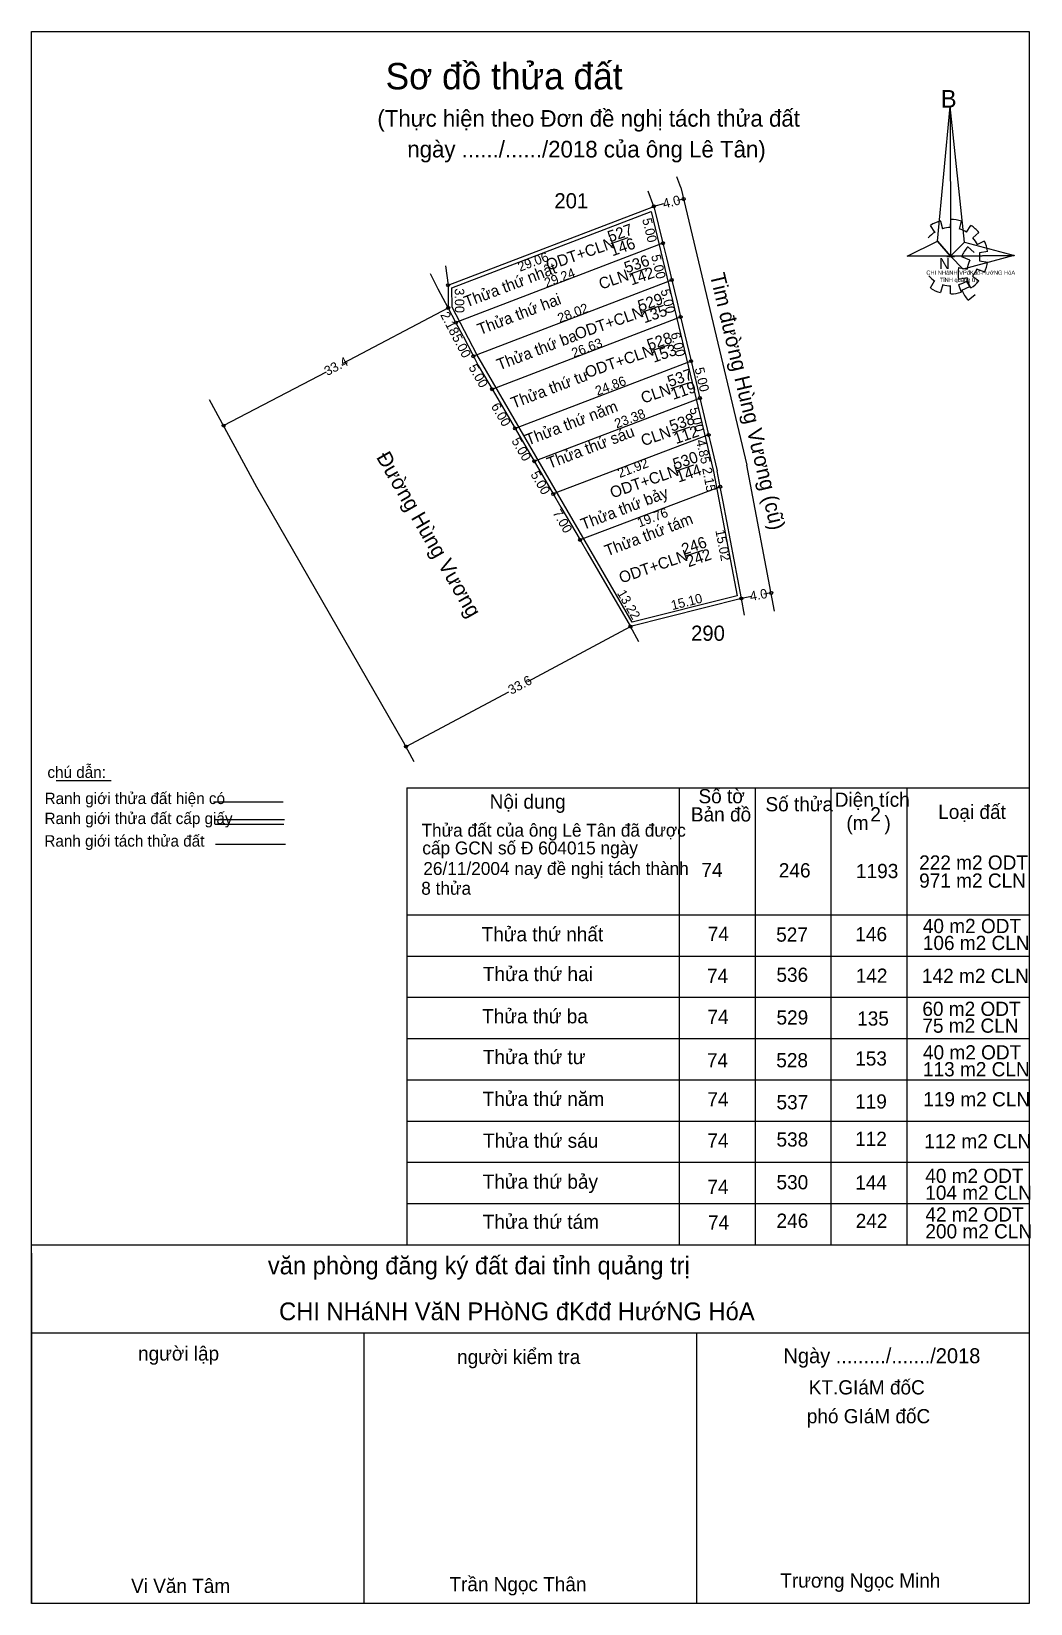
# Model space of a CAD drawing. Extents: x 549542 to 551639, y 1839142 to 1839580.
# Drawn here: x 551139.3 to 551271.1, y 1839147.3 to 1839354.6 of the extents above; entities that cross this region are included whole.
import ezdxf

# ---------------------------------------------------------------- set-up
doc = ezdxf.new("R2010")
doc.units = 0
for name, color, linetype in [('Level 1', 7, 'Continuous'), ('Level 10', 7, 'Continuous'), ('Level 17', 7, 'Continuous'), ('Level 5', 7, 'Continuous'), ('Level 55', 7, 'Continuous'), ('Level 6', 7, 'Continuous'), ('Level 63', 7, 'Continuous'), ('Level 7', 7, 'Continuous')]:
    doc.layers.add(name, color=color, linetype=linetype)

msp = doc.modelspace()

# ---------------------------------------------------------------- linework, layer by layer
at = {"layer": 'Level 1'}
for p, q in [((551260.51, 1839328.75), (551260.54, 1839329.82)), ((551258.43, 1839328.15), (551257.86, 1839329.02)), ((551259.17, 1839329.62), (551259.42, 1839328.59)), ((551261.91, 1839329.62), (551261.65, 1839328.55)), ((551262.61, 1839328.15), (551263.19, 1839329.02)), ((551264.24, 1839328.09), (551263.44, 1839327.42)), ((551262.74, 1839326.24), (551263.63, 1839325.46)), ((551264.01, 1839326.52), (551264.97, 1839326.99)), ((551265.42, 1839325.59), (551264.33, 1839325.42)), ((551260, 1839324.96), (551261.02, 1839324.96)), ((551263.03, 1839324.47), (551261.97, 1839324.91)), ((551264.33, 1839324.36), (551265.42, 1839324.19)), ((551265.42, 1839324.59), (551265.42, 1839324.59)), ((551265.42, 1839324.59), (551265.42, 1839324.59)), ((551257.86, 1839320.8), (551258.4, 1839321.73)), ((551261.51, 1839323.47), (551262.67, 1839323.29)), ((551262.67, 1839322.11), (551261.51, 1839321.92)), ((551263.19, 1839320.8), (551262.61, 1839321.7)), ((551263.38, 1839322.36), (551264.24, 1839321.73)), ((551265, 1839322.86), (551263.95, 1839323.26)), ((551259.49, 1839321.23), (551259.17, 1839320.2)), ((551260.51, 1839320.03), (551260.51, 1839321.06)), ((551261.56, 1839321.23), (551261.88, 1839320.23)), ((551261.97, 1839320.48), (551263.03, 1839321)), ((551263.73, 1839319.89), (551262.81, 1839319.15)), ((551188.78, 1839254.89), (551270.86, 1839254.89)), ((551188.78, 1839254.89), (551188.78, 1839194.61)), ((551224.71, 1839254.89), (551224.71, 1839194.61)), ((551234.71, 1839254.89), (551234.71, 1839194.61)), ((551244.71, 1839254.89), (551244.71, 1839194.61)), ((551254.71, 1839254.89), (551254.71, 1839194.61)), ((551270.86, 1839254.89), (551270.86, 1839194.61)), ((551188.78, 1839238.11), (551270.85, 1839238.11)), ((551188.78, 1839232.67), (551270.85, 1839232.67)), ((551188.78, 1839227.24), (551270.85, 1839227.24)), ((551188.78, 1839221.8), (551270.85, 1839221.8)), ((551188.78, 1839216.36), (551270.85, 1839216.36)), ((551188.78, 1839210.92), (551270.85, 1839210.92)), ((551188.78, 1839205.49), (551270.85, 1839205.49)), ((551188.78, 1839200.05), (551270.85, 1839200.05)), ((551139.26, 1839194.61), (551270.85, 1839194.61)), ((551139.26, 1839193.48), (551139.26, 1839147.29)), ((551188.78, 1839194.61), (551270.85, 1839194.61)), ((551139.26, 1839183), (551270.85, 1839183)), ((551183.12, 1839183), (551183.12, 1839147.29)), ((551226.99, 1839183), (551226.99, 1839147.29))]:
    msp.add_line(p, q, dxfattribs=at)
for points in [[(551139.26, 1839147.29), (551139.26, 1839354.61), (551270.85, 1839354.61), (551270.85, 1839147.29)], [(551139.26, 1839147.29), (551139.26, 1839354.61), (551270.85, 1839354.61), (551270.85, 1839147.29)], [(551260.44, 1839344.73), (551260.51, 1839324.99), (551258.78, 1839326.95)], [(551260.44, 1839344.73), (551260.51, 1839324.99), (551262.32, 1839326.82)], [(551221, 1839330.88), (551229.22, 1839296.58), (551232.34, 1839280.2), (551218.52, 1839276.72), (551198, 1839312.03), (551194.74, 1839318.27), (551194.72, 1839320.81)], [(551254.77, 1839324.99), (551258.78, 1839326.95), (551260.51, 1839324.99)], [(551268.93, 1839325.06), (551260.51, 1839324.99), (551262.32, 1839326.82)], [(551268.86, 1839325.09), (551262.17, 1839323.29), (551260.51, 1839324.99)]]:
    msp.add_lwpolyline(points, close=True, dxfattribs=at)
for centre in [(551225.29, 1839332.52), (551164.6, 1839302.65), (551236.84, 1839280.57), (551188.67, 1839260.31)]:
    msp.add_circle(centre, 0.2, dxfattribs=at)
for centre, major_axis, start_param, end_param in [((551260.52, 1839324.92), (4.92, 0), 1.279242, 1.563322), ((551260.52, 1839324.92), (3.86, 0), 2.133735, 2.444963), ((551260.52, 1839324.92), (4.92, 0), 1.84956, 2.139009), ((551260.52, 1839324.92), (3.86, 0), 1.569856, 1.856111), ((551260.52, 1839324.92), (3.86, 0), 1.002709, 1.275562), ((551260.52, 1839324.92), (4.92, 0), 0.710562, 0.996872), ((551266.93, 1839322.73), (5.45, 0), 2.439582, 2.724002), ((551260.52, 1839324.92), (3.86, 0), 0.426784, 0.706465), ((551260.52, 1839324.92), (4.92, 0), 0.139051, 0.433933), ((551266.93, 1839322.73), (4.27, 0), 2.723685, 3.015158), ((551260.52, 1839324.92), (3.86, 0), 6.135584, 6.416185), ((551260.52, 1839324.92), (4.92, 0), 5.852303, 6.138396), ((551260.52, 1839324.92), (3.86, 0), 3.860776, 4.132583), ((551266.93, 1839322.73), (5.45, 0), 3.006679, 3.291393), ((551260.52, 1839324.92), (3.86, 0), 4.990871, 5.289332), ((551266.93, 1839322.73), (4.27, 0), 3.2823, 3.561051), ((551260.52, 1839324.92), (4.92, 0), 5.285614, 5.567987), ((551260.52, 1839324.92), (3.86, 0), 5.561373, 5.839514), ((551260.49, 1839324.89), (4.92, 0), 4.147091, 4.436593), ((551260.52, 1839324.92), (3.86, 0), 4.438547, 4.71314), ((551260.52, 1839324.92), (4.92, 0), 4.71301, 4.997611), ((551266.93, 1839322.73), (5.45, 0), 3.569886, 3.856919)]:
    msp.add_ellipse(centre, major_axis=major_axis, ratio=0.995001, start_param=start_param, end_param=end_param, dxfattribs=at)
at = {"layer": 'Level 10'}
for p, q in [((551224.93, 1839334.05), (551224.38, 1839335.45)), ((551224.93, 1839334.05), (551233.64, 1839297.44)), ((551221.35, 1839331.55), (551220.63, 1839333.54)), ((551222.64, 1839331.87), (551221.35, 1839331.55)), ((551225.29, 1839332.52), (551224.5, 1839332.33)), ((551194.22, 1839321.15), (551221.35, 1839331.55)), ((551221.35, 1839331.55), (551222.55, 1839326.7)), ((551222.55, 1839326.7), (551223.03, 1839324.75)), ((551193.9, 1839323.73), (551194.22, 1839321.15)), ((551223.03, 1839324.75), (551223.72, 1839321.84)), ((551192.93, 1839320.65), (551191.88, 1839322.67)), ((551223.72, 1839321.84), (551224.42, 1839318.91)), ((551194.24, 1839318.15), (551192.93, 1839320.65)), ((551180.36, 1839310.89), (551194.24, 1839318.15)), ((551195.25, 1839316.22), (551194.24, 1839318.15)), ((551224.42, 1839318.91), (551224.89, 1839316.98)), ((551196.19, 1839314.43), (551195.25, 1839316.22)), ((551224.89, 1839316.98), (551226.28, 1839311.14)), ((551196.19, 1839314.43), (551197.56, 1839311.79)), ((551197.56, 1839311.79), (551198.21, 1839310.55)), ((551226.28, 1839311.14), (551227.43, 1839306.27)), ((551164.6, 1839302.65), (551178.18, 1839309.75)), ((551198.21, 1839310.55), (551199.03, 1839309.15)), ((551199.03, 1839309.15), (551200.03, 1839307.44)), ((551200.03, 1839307.44), (551203.06, 1839302.26)), ((551169, 1839294.53), (551162.77, 1839306.03)), ((551227.43, 1839306.27), (551228.59, 1839301.41)), ((551203.06, 1839302.26), (551205.58, 1839297.94)), ((551228.59, 1839301.41), (551229.05, 1839299.45)), ((551229.05, 1839299.45), (551229.71, 1839296.69)), ((551205.58, 1839297.94), (551208.1, 1839293.62)), ((551230.11, 1839294.58), (551229.71, 1839296.69)), ((551237.29, 1839278.17), (551233.64, 1839297.44)), ((551188.34, 1839260.89), (551169, 1839294.53)), ((551230.49, 1839292.6), (551230.11, 1839294.58)), ((551208.1, 1839293.62), (551209.11, 1839291.88)), ((551232.92, 1839279.83), (551230.49, 1839292.6)), ((551209.11, 1839291.88), (551211.63, 1839287.57)), ((551211.63, 1839287.57), (551212.64, 1839285.83)), ((551212.64, 1839285.83), (551218.28, 1839276.14)), ((551234.26, 1839280.08), (551232.92, 1839279.83)), ((551236.84, 1839280.57), (551235.88, 1839280.39)), ((551233.33, 1839277.66), (551232.92, 1839279.83)), ((551204.76, 1839268.91), (551218.28, 1839276.14)), ((551219.36, 1839274.12), (551218.28, 1839276.14)), ((551188.67, 1839260.31), (551202.22, 1839267.55)), ((551189.74, 1839258.28), (551188.34, 1839260.89))]:
    msp.add_line(p, q, dxfattribs=at)
for points in [[(551194.22, 1839321.15), (551194.24, 1839318.15)], [(551232.92, 1839279.83), (551218.28, 1839276.14)]]:
    msp.add_lwpolyline(points, dxfattribs=at)
at = {"layer": 'Level 17'}
msp.add_line((551142.54, 1839255.83), (551149.79, 1839255.83), dxfattribs=at)
at = {"layer": 'Level 5'}
msp.add_lwpolyline([(551139.27, 1839354.62), (551270.85, 1839354.62), (551270.85, 1839147.3), (551139.27, 1839147.3)], close=True, dxfattribs=at)
at = {"layer": 'Level 55'}
for p, q in [((551222.55, 1839326.7), (551195.25, 1839316.22)), ((551223.72, 1839321.84), (551197.56, 1839311.79)), ((551200.03, 1839307.44), (551224.89, 1839316.98)), ((551226.28, 1839311.14), (551203.06, 1839302.26)), ((551205.58, 1839297.94), (551227.43, 1839306.27)), ((551228.59, 1839301.41), (551208.1, 1839293.62)), ((551230.11, 1839294.58), (551211.63, 1839287.57))]:
    msp.add_line(p, q, dxfattribs=at)
at = {"layer": 'Level 6'}
for p, q in [((551163.27, 1839253.03), (551172.45, 1839253.03)), ((551163.44, 1839250.71), (551172.65, 1839250.71)), ((551163.44, 1839250.09), (551172.57, 1839250.09))]:
    msp.add_line(p, q, dxfattribs=at)
at = {"layer": 'Level 63'}
for p, q in [((551215.73, 1839326.66), (551217.99, 1839327.44)), ((551218.14, 1839322.63), (551220.4, 1839323.41)), ((551219.76, 1839317.62), (551222.02, 1839318.4)), ((551221.22, 1839312.57), (551223.48, 1839313.35)), ((551223.65, 1839307.52), (551225.91, 1839308.3)), ((551223.88, 1839301.68), (551226.14, 1839302.46)), ((551224.37, 1839296.69), (551226.63, 1839297.47)), ((551225.58, 1839285.45), (551227.84, 1839286.23)), ((551163.56, 1839247.45), (551172.77, 1839247.45))]:
    msp.add_line(p, q, dxfattribs=at)
for centre in [(551221.35, 1839331.55), (551222.55, 1839326.7), (551223.72, 1839321.84), (551194.22, 1839321.15), (551194.24, 1839318.15), (551195.25, 1839316.22), (551224.89, 1839316.98), (551197.56, 1839311.79), (551226.28, 1839311.14), (551200.03, 1839307.44), (551227.43, 1839306.27), (551203.06, 1839302.26), (551228.59, 1839301.41), (551205.58, 1839297.94), (551230.11, 1839294.58), (551208.1, 1839293.62), (551211.63, 1839287.57), (551232.92, 1839279.83), (551218.28, 1839276.14)]:
    msp.add_circle(centre, 0.2, dxfattribs=at)

# ---------------------------------------------------------------- texts
at = {"layer": 'Level 1'}
for s, height, p in [('Sơ đồ thửa đất', 3.4796, (551185.98, 1839346.98)), ('B', 2.32, (551259.22, 1839344.58)), ('N', 1.45, (551258.99, 1839323.27)), ('CHI NHáNH VPđKđđ-HướNG HóA', 0.548, (551257.3, 1839322.54)), ('TỉNH quảng trị', 0.5482, (551259.08, 1839321.59)), ('văn phòng đăng ký đất đai tỉnh quảng trị', 2.3393, (551170.45, 1839190.71)), ('CHI NHáNH VăN PHòNG đKđđ HướNG HóA', 2.3392, (551171.93, 1839184.66)), ('người lập', 1.871, (551153.33, 1839179.34)), ('người kiểm tra', 1.8713, (551195.41, 1839178.88)), ('KT.GIáM đốC', 1.8713, (551241.8, 1839174.87)), ('phó GIáM đốC', 1.8713, (551241.54, 1839171.07)), ('Vi Văn Tâm', 1.87, (551152.41, 1839148.69)), ('Trần Ngọc Thân', 1.87, (551194.4, 1839148.92)), ('Trương Ngọc Minh', 1.8713, (551238.04, 1839149.39))]:
    msp.add_text(s, height=height, dxfattribs=at).set_placement(p)
for s, p in [('527', (551215.57, 1839326.79)), ('ODT+CLN', (551207.44, 1839323.05)), ('146', (551215.9, 1839324.96)), ('536', (551217.76, 1839322.71)), ('142', (551218.41, 1839321.11)), ('CLN', (551214.41, 1839320.56)), ('529', (551219.55, 1839317.65)), ('ODT+CLN', (551211.24, 1839313.96)), ('135', (551220.11, 1839316.12)), ('ODT+CLN', (551212.59, 1839308.89)), ('528', (551220.76, 1839312.52)), ('153', (551221.35, 1839310.92)), ('537', (551223.46, 1839307.7)), ('CLN', (551219.96, 1839305.52)), ('119', (551223.91, 1839306.02)), ('538', (551223.73, 1839301.82)), ('CLN', (551219.96, 1839299.9)), ('112', (551224.29, 1839300.19)), ('530', (551224.18, 1839296.79)), ('ODT+CLN', (551215.89, 1839293.03)), ('144', (551224.62, 1839295.11)), ('ODT+CLN', (551217.07, 1839281.81)), ('246', (551225.32, 1839285.56)), ('242', (551225.94, 1839283.95))]:
    msp.add_text(s, height=1.5, rotation=19.0872, dxfattribs=at).set_placement(p)
at = {"layer": 'Level 10'}
for s, p in [('201', (551208.24, 1839331.29)), ('290', (551226.27, 1839274.26))]:
    msp.add_text(s, height=2, dxfattribs=at).set_placement(p)
for s, height, rotation, p in [('4.0', 1.25, 13.8308, (551222.71, 1839331.28)), ('Tim đường Hùng Vương (cũ)', 2, 283.3826, (551228.74, 1839322.51)), ('33.4', 1.25, 27.607, (551178.29, 1839309.16)), ('Đường Hùng Vương', 2, 299.8951, (551184.69, 1839298.48)), ('4.0', 1.25, 10.6902, (551234.14, 1839279.5)), ('33.6', 1.25, 28.1297, (551202.55, 1839267.12))]:
    msp.add_text(s, height=height, rotation=rotation, dxfattribs=at).set_placement(p)
at = {"layer": 'Level 6'}
for s, height, p in [('chú dẫn:', 1.504, (551141.37, 1839256.18)), ('Ranh giới thửa đất hiện có ', 1.5038, (551141, 1839252.73)), ('Nội dung', 1.875, (551199.7, 1839252.12)), ('Số tờ', 1.875, (551227.25, 1839252.83)), ('Số thửa', 1.875, (551236.08, 1839251.77)), ('Diện tích', 1.875, (551245.22, 1839252.37)), ('Ranh giới thửa đất cấp giấy', 1.5038, (551140.99, 1839250.09)), ('Bản đồ', 1.875, (551226.25, 1839250.43)), ('(m   )', 1.875, (551246.76, 1839249.31)), ('2', 1.88, (551249.91, 1839250.44)), ('Loại đất', 1.875, (551258.87, 1839250.77)), ('Thửa đất của ông Lê Tân đã được', 1.7, (551190.71, 1839248.43)), ('Ranh giới tách thửa đất', 1.5038, (551140.97, 1839247.12)), (' cấp GCN số Đ 604015 ngày', 1.7, (551190.19, 1839246.09)), (' 26/11/2004 nay đề nghị tách thành', 1.7, (551190.32, 1839243.38)), ('74', 1.88, (551227.63, 1839243.09)), ('246', 1.88, (551237.84, 1839243.05)), ('1193', 1.88, (551248.02, 1839242.96)), ('222 m2 ODT', 1.875, (551256.36, 1839244.08)), ('971 m2 CLN', 1.875, (551256.36, 1839241.7)), ('8 thửa', 1.7, (551190.68, 1839240.77)), ('Thửa thứ nhất', 1.875, (551198.64, 1839234.62)), ('74', 1.875, (551228.47, 1839234.67)), ('527', 1.875, (551237.5, 1839234.58)), ('146', 1.875, (551247.94, 1839234.64)), ('40 m2 ODT', 1.875, (551256.84, 1839235.71)), ('106 m2 CLN', 1.875, (551256.84, 1839233.48)), ('Thửa thứ hai', 1.875, (551198.81, 1839229.38)), ('74', 1.875, (551228.37, 1839229.14)), ('536', 1.875, (551237.53, 1839229.28)), ('142', 1.875, (551247.99, 1839229.16)), ('142 m2 CLN', 1.88, (551256.72, 1839229.13)), ('60 m2 ODT', 1.875, (551256.78, 1839224.79)), ('Thửa thứ ba', 1.875, (551198.71, 1839223.81)), ('74', 1.875, (551228.43, 1839223.74)), ('529', 1.875, (551237.54, 1839223.65)), ('135', 1.875, (551248.18, 1839223.51)), ('75 m2 CLN', 1.875, (551256.78, 1839222.57)), ('Thửa thứ tư', 1.875, (551198.81, 1839218.43)), ('74', 1.875, (551228.36, 1839218)), ('528', 1.875, (551237.51, 1839218.01)), ('153', 1.875, (551247.92, 1839218.24)), ('40 m2 ODT', 1.875, (551256.86, 1839219.05)), ('113 m2 CLN', 1.875, (551256.86, 1839216.82)), ('Thửa thứ năm', 1.875, (551198.78, 1839212.91)), ('74', 1.875, (551228.42, 1839212.85)), ('537', 1.875, (551237.54, 1839212.47)), ('119', 1.875, (551247.91, 1839212.57)), ('119 m2 CLN', 1.88, (551256.89, 1839212.86)), ('112', 1.875, (551247.91, 1839207.64)), ('Thửa thứ sáu', 1.875, (551198.83, 1839207.4)), ('74', 1.875, (551228.42, 1839207.43)), ('538', 1.875, (551237.54, 1839207.56)), ('112 m2 CLN', 1.88, (551257.03, 1839207.33)), ('Thửa thứ bảy', 1.875, (551198.79, 1839202)), ('530', 1.875, (551237.54, 1839201.92)), ('144', 1.875, (551247.92, 1839201.87)), ('40 m2 ODT', 1.875, (551257.16, 1839202.76)), ('74', 1.875, (551228.42, 1839201.31)), ('104 m2 CLN', 1.875, (551257.16, 1839200.54)), ('42 m2 ODT', 1.875, (551257.18, 1839197.67)), ('Thửa thứ tám', 1.875, (551198.79, 1839196.71)), ('74', 1.875, (551228.5, 1839196.62)), ('246', 1.88, (551237.54, 1839196.84)), ('242', 1.875, (551247.99, 1839196.82)), ('200 m2 CLN', 1.875, (551257.18, 1839195.45)), ('Ngày ........./......./2018', 1.9737, (551238.46, 1839178.99))]:
    msp.add_text(s, height=height, dxfattribs=at).set_placement(p)
at = {"layer": 'Level 63'}
for s, height, rotation, p in [('5.00', 1.25, 283.8972, (551219.81, 1839329.84)), ('Thửa thứ nhất', 1.5, 20.9738, (551196.67, 1839318.2)), ('29.06', 1.25, 20.9738, (551203.7, 1839322.92)), ('5.00', 1.25, 283.5359, (551220.99, 1839325.04)), ('29.24', 1.25, 21.0009, (551207.2, 1839320.81)), ('3.00', 1.25, 270.382, (551195.1, 1839320.74)), ('Thửa thứ hai', 1.5, 20.9738, (551198.43, 1839314.57)), ('5.00', 1.25, 283.5359, (551222.24, 1839320.49)), ('2.18', 1.25, 297.6238, (551193.15, 1839317.26)), ('28.02', 1.25, 21.0155, (551208.95, 1839316.16)), ('5.00', 1.25, 297.5396, (551194.7, 1839314.31)), ('Thửa thứ ba', 1.5, 20.9738, (551200.97, 1839309.91)), ('26.63', 1.25, 20.9943, (551210.8, 1839311.57)), ('6.00', 1.25, 283.3881, (551223.57, 1839314.79)), ('5.00', 1.25, 299.5886, (551196.88, 1839310.32)), ('Thửa thứ tư', 1.5, 20.9738, (551202.85, 1839304.86)), ('24.86', 1.25, 20.9283, (551213.92, 1839306.56)), ('5.00', 1.25, 283.2864, (551226.73, 1839310.16)), ('6.00', 1.25, 300.3252, (551199.84, 1839305.19)), ('Thửa thứ năm', 1.5, 20.9738, (551204.77, 1839300)), ('5.00', 1.25, 283.4244, (551226.06, 1839304.89)), ('23.38', 1.25, 20.8686, (551216.46, 1839302.25)), ('5.00', 1.25, 300.2564, (551202.54, 1839300.62)), ('Thửa thứ sáu', 1.5, 20.9738, (551207.6, 1839296.92)), ('4.85', 1.25, 283.3487, (551226.9, 1839300.65)), ('5.00', 1.25, 300.2564, (551205.05, 1839296.2)), ('21.92', 1.25, 20.8161, (551216.86, 1839295.72)), ('2.15', 1.25, 280.7344, (551227.73, 1839297.01)), ('Thửa thứ bảy', 1.5, 20.9738, (551212.06, 1839288.86)), ('7.00', 1.25, 300.2623, (551207.96, 1839291.13)), ('Thửa thứ tám', 1.5, 20.9738, (551215.21, 1839285.37)), ('19.76', 1.25, 20.7732, (551219.45, 1839289.2)), ('15.02', 1.25, 280.7861, (551229.47, 1839288.81)), ('13.22', 1.25, 300.1909, (551216.47, 1839280.55)), ('15.10', 1.25, 14.1467, (551223.81, 1839278.3))]:
    msp.add_text(s, height=height, rotation=rotation, dxfattribs=at).set_placement(p)
at = {"layer": 'Level 7'}
for s, p in [('(Thực hiện theo Đơn đề nghị tách thửa đất', (551184.89, 1839342.06)), ('ngày ....../....../2018 của ông Lê Tân)', (551188.84, 1839338))]:
    msp.add_text(s, height=2.1931, dxfattribs=at).set_placement(p)

doc.saveas('drawing.dxf')
